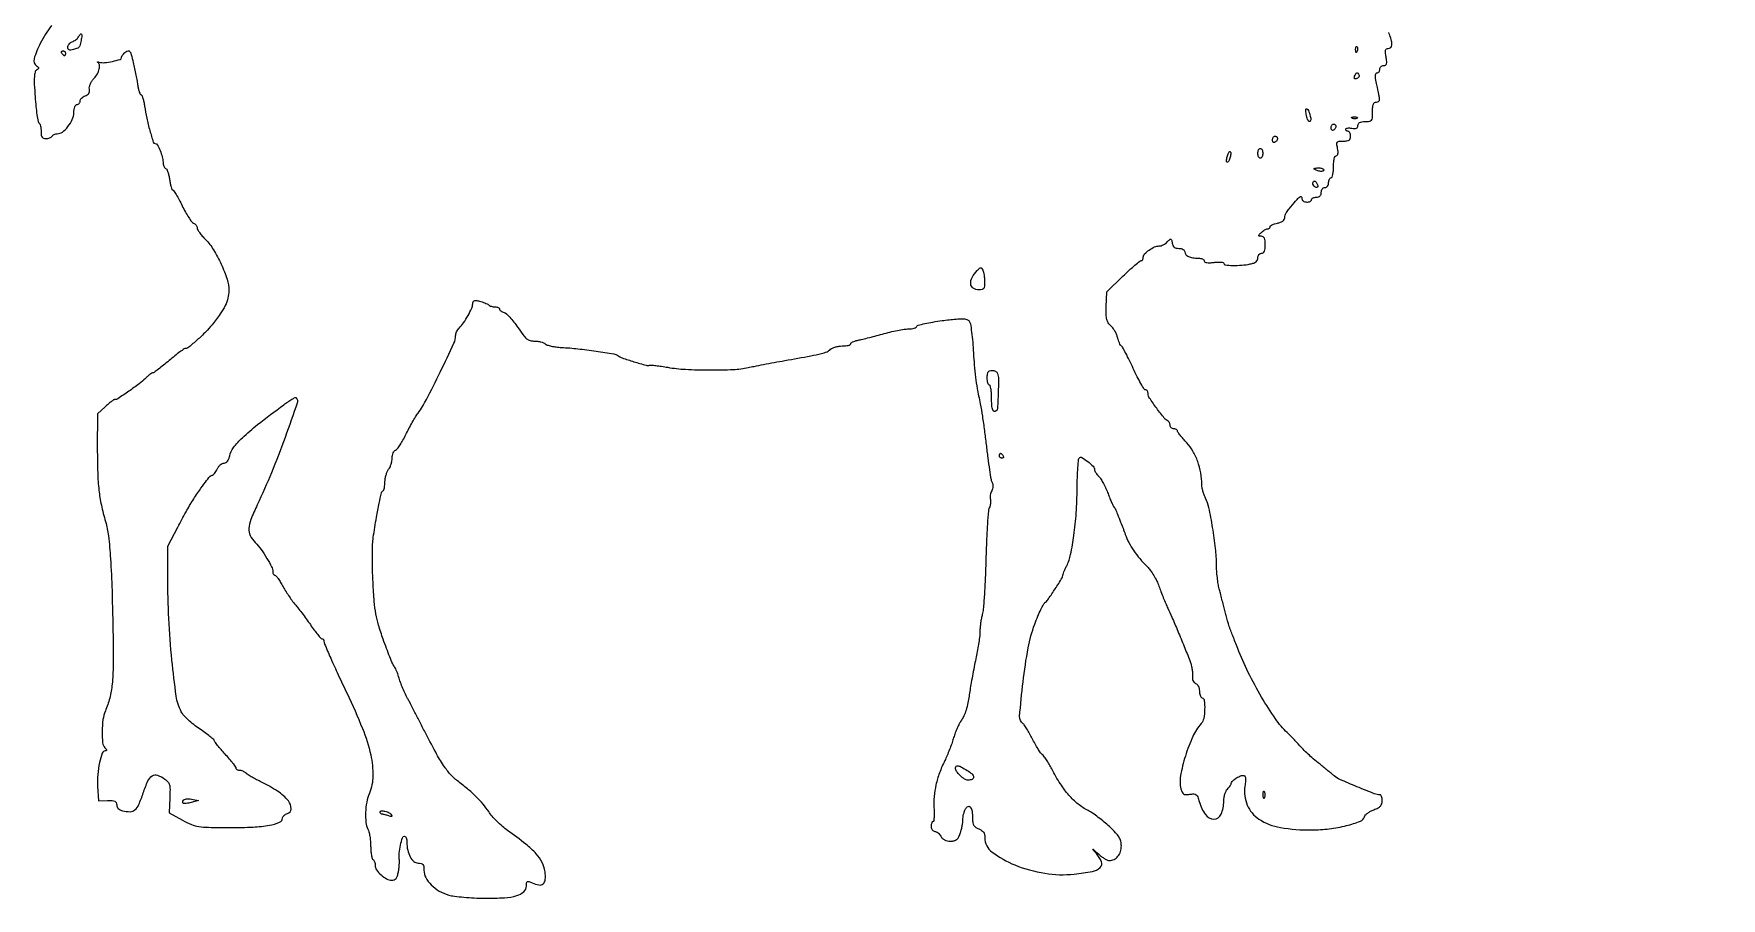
# Model space of a CAD drawing. Extents: x 0 to 692, y 1 to 701.
# Drawn here: x 0 to 692, y 1 to 355 of the extents above; entities that cross this region are included whole.
import ezdxf

# ---------------------------------------------------------------- set-up
doc = ezdxf.new("R2010")
doc.units = 0

msp = doc.modelspace()

# ---------------------------------------------------------------- linework, layer by layer
msp.add_lwpolyline([(7.231119, 358.327806, 0.041736), (2.682715, 351.060727, 0.044524), (0.102215, 344.725874, 0.33579), (1.143108, 341.87508, -0.03256), (1.821172, 341.372454, -0.217841), (1.995054, 341.001984, -0.221727), (1.827153, 340.632517, -0.033719), (1.160248, 340.135514, 0.192124), (0.518096, 339.232478, 0.04562), (0.241761, 337.370584, 0.026079), (0.229582, 334.339082, 0.005663), (0.540597, 329.113971, 0.007609), (0.87952, 325.182518, 0.01159), (1.304628, 321.782667, 0.006311), (1.759524, 318.96731, 0.214295), (2.130349, 318.41944, -0.158279), (2.466521, 318.022959, -0.036097), (2.74454, 317.175935, -0.033886), (2.936136, 316.1063, -0.027381), (3, 314.940983, 0.032166), (3.093161, 313.494341, 0.114177), (3.414994, 312.628801, 0.162195), (4.009277, 312.161978, 0.086279), (4.940983, 312, 0.046881), (5.729296, 312.074077, 0.046318), (6.49335, 312.29375, 0.050262), (7.123976, 312.616444, 0.111412), (7.5, 313, -0.09053), (7.845521, 313.382888, -0.053173), (8.373128, 313.70625, -0.050871), (8.990045, 313.925824, -0.060144), (9.604472, 314, 0.165061), (11.740995, 314.725067, 0.06192), (14.023396, 316.974056, 0.059968), (15.799434, 319.875411, 0.102575), (16.430607, 322.63221, -0.031405), (16.543784, 323.985638, -0.056929), (16.829011, 325.05804, -0.080371), (17.243613, 325.759072, -0.222034), (17.75, 325.997057, 0.113771), (18.226831, 326.108162, 0.100055), (18.632813, 326.419965, 0.093662), (18.905252, 326.885335, 0.085924), (19, 327.432612, -0.125915), (19.152624, 328.029062, -0.069541), (19.604624, 328.636295, -0.062249), (20.271247, 329.161959, -0.059081), (21.058296, 329.518502, 0.068165), (21.950028, 329.942079, 0.109283), (22.536176, 330.542317, 0.108453), (22.817187, 331.337332, 0.066398), (22.808296, 332.33589, -0.09008), (22.846878, 333.346259, -0.048239), (23.234111, 334.53769, -0.044972), (23.892505, 335.741349, -0.046279), (24.75, 336.795455, 0.063075), (26.104976, 338.580005, 0.07393), (26.884327, 340.555065, 0.095772), (26.947512, 342.248977, 0.23077), (26.25, 343.252772, -0.077065), (26.086413, 343.380716, -0.606141), (26.110844, 343.450531, -0.085271), (26.35295, 343.444284, -0.012768), (26.829468, 343.336995, 0.087298), (29.001699, 343.17849, 0.02655), (32.274322, 343.687844, 0.019254), (35.405213, 344.473937, 0.333139), (36, 345.267566, -0.122796), (36.118774, 345.743898, -0.040538), (36.510724, 346.355705, -0.037523), (37.073306, 346.989671, -0.034665), (37.738634, 347.550835, -0.111531), (38.72791, 347.979898, -0.295408), (39.409992, 347.7016, -0.087694), (39.968232, 346.497075, -0.007389), (40.799699, 343.161077, -0.004722), (41.345887, 340.719072, -0.003705), (41.893457, 338.061379, -0.003746), (42.365925, 335.58181, -0.009186), (42.666101, 333.75, 0.019176), (42.931167, 332.312947, 0.029755), (43.279822, 331.101562, 0.029662), (43.656488, 330.208273, 0.285512), (43.991492, 330, -0.307334), (44.330764, 329.769708, -0.020623), (44.738776, 328.604688, -0.023985), (45.126686, 327.070601, -0.015143), (45.438125, 325.25, 0.019094), (46.30673, 320.403033, 0.015403), (47.596765, 315.271951, 0.007105), (49.008946, 310.562397, 0.324318), (49.777935, 309.992198, -0.270046), (50.659573, 309.465737, -0.0261), (51.793584, 307.134756, -0.032271), (52.708937, 304.514439, -0.067994), (53, 302.383969, 0.044927), (53.078743, 301.509389, 0.053253), (53.312699, 300.713766, 0.061702), (53.656365, 300.107434, 0.153732), (54.064509, 299.81183, -0.198786), (54.5117, 299.424173, -0.03054), (54.982921, 298.319106, -0.030152), (55.401221, 296.873818, -0.02203), (55.696178, 295.228497, 0.015468), (55.964826, 293.607789, 0.024499), (56.305096, 292.242121, 0.021398), (56.666279, 291.207817, 0.307158), (56.972652, 291, -0.256832), (57.3597, 290.787147, -0.006936), (58.410803, 289.077861, -0.012758), (59.598318, 286.964522, -0.008192), (60.872428, 284.456549, 0.013642), (62.201553, 281.909422, 0.018012), (63.55708, 279.669697, 0.01556), (64.791107, 277.909278, 0.141403), (65.531445, 277.34956, -0.073974), (66.092856, 277.032511, -0.06431), (66.568612, 276.552156, -0.066863), (66.890451, 275.988247, -0.096571), (67, 275.426345, 0.133763), (67.19798, 274.699549, 0.022053), (67.997348, 273.468724, 0.022885), (69.095275, 272.071028, 0.018448), (70.395228, 270.671439, -0.05911), (73.719552, 266.452192, -0.030117), (76.894913, 260.484904, -0.029904), (79.270735, 254.341498, -0.07746), (80, 249.662365, -0.062905), (79.619258, 246.648008, -0.051617), (78.492014, 243.601869, -0.038347), (76.430964, 240.118077, -0.015357), (73.112955, 235.676466, -0.027875), (70.507302, 232.753364, -0.015325), (67.020655, 229.463487, -0.008996), (63.526858, 226.474228, -0.174165), (62.206719, 226, 0.156489), (61.696327, 225.836249, 0.004927), (59.909392, 224.53125, 0.00915), (57.823477, 222.915938, 0.006166), (55.5, 221, -0.005815), (53.179764, 219.083994, -0.008686), (51.10396, 217.46875, -0.004469), (49.323159, 216.156782, -0.157794), (48.838735, 216, 0.143865), (48.423338, 215.877952, 0.017609), (47.636293, 215.331665, 0.019684), (46.729164, 214.596105, 0.015068), (45.795455, 213.724817, -0.033969), (43.197595, 211.478068, -0.010086), (38.936958, 208.404305, -0.005148), (34.485605, 205.394785, -0.147098), (33.172729, 205, 0.149868), (32.741396, 204.867743, 0.011095), (31.723536, 204.145329, 0.01463), (30.53339, 203.20499, 0.010553), (29.260208, 202.090482), (26.074693, 199.180963), (26.062707, 184.811262, 0.00773), (26.207345, 174.923161, 0.020656), (26.710112, 167.89287, 0.025174), (27.717077, 161.771344, 0.017665), (29.436703, 155, -0.042601), (30.622671, 149.115434, -0.012054), (31.459903, 139.79816, -0.008955), (32.082142, 126.736487, -0.003161), (32.520139, 108, -0.006669), (32.564451, 96.065596, -0.023351), (32.131568, 88.387355, -0.035028), (31.124715, 82.626879, -0.040547), (29.351502, 77.348871, 0.069069), (28.381791, 73.807142, 0.029841), (28.04061, 68.917588, 0.025777), (28.234409, 64.255089, 0.174828), (29.2, 62.2, -0.029978), (29.662429, 61.678527, -0.14032), (29.812198, 61.310727, -0.310806), (29.691599, 61.087218, -0.118884), (29.329961, 61, 0.320786), (28.077077, 60.103981, 0.029), (26.985522, 56.177464, 0.03271), (26.266465, 51.346794, 0.033453), (26.191384, 46.5), (26.5, 40.5), (30.25, 40.614063, -0.019286), (32.201144, 40.598142, -0.09673), (33.257328, 40.340139, -0.179567), (33.802578, 39.792271, -0.107323), (34, 38.883115, 0.106427), (34.171064, 38.088548, 0.088928), (34.660365, 37.375638, 0.078155), (35.431994, 36.806015, 0.05857), (36.420905, 36.430496, 0.062949), (39.507814, 36.057741, 0.178871), (41.504492, 36.808292, 0.114697), (43.068595, 38.958724, 0.019214), (44.886791, 43.759697, -0.0244), (46.816232, 48.699207, -0.147128), (48.598097, 50.758335, -0.231022), (50.754739, 50.999194, -0.06714), (53.810258, 49.420347, -0.068649), (55.007988, 48.308798, -0.10936), (55.635491, 47.066595, -0.062993), (55.866723, 45.212709, -0.011057), (55.782765, 41.692397), (55.5, 35.544101), (61, 32.570334, 0.026339), (64.682873, 30.823006, 0.059456), (67.652991, 29.996015, 0.033726), (71.622248, 29.656375, 0.003966), (80.5, 29.567583, 0.011922), (90.000835, 29.774465, 0.033395), (96.613693, 30.520756, 0.049029), (100.810778, 31.714584, 0.308157), (102, 33.460921, -0.135587), (102.148703, 33.999208, -0.072882), (102.5875, 34.536788, -0.063875), (103.235202, 34.992519, -0.057511), (104, 35.289749, 0.34032), (105.549546, 37.290575, 0.174727), (104.419946, 40.453269, 0.073571), (99.969753, 44.475394, 0.036925), (93.357388, 48.210824, -0.009543), (91.400867, 49.178941, -0.0104), (89.538688, 50.194742, -0.009927), (87.982776, 51.127458, -0.049477), (87.178571, 51.75, 0.046628), (86.567702, 52.228459, 0.036172), (85.82567, 52.632812, 0.037195), (85.07136, 52.9101, 0.069591), (84.428571, 53, -0.057398), (83.882169, 53.062932, -0.076676), (83.419643, 53.248955, -0.095627), (83.109656, 53.524209, -0.164974), (83, 53.847507, 0.15937), (82.828576, 54.371665, 0.007375), (81.6846, 55.886167, 0.011612), (80.23772, 57.657619, 0.008016), (78.522042, 59.597507, -0.006519), (76.80459, 61.527731, -0.009627), (75.35301, 63.26926, -0.005377), (74.182649, 64.762293, -0.157064), (74.022042, 65.212739, 0.214123), (73.819551, 65.628958, 0.006089), (72.246878, 66.91103, 0.011359), (70.307123, 68.382756, 0.007447), (68.009882, 69.993289, -0.019637), (65.603955, 71.769027, -0.019237), (63.327637, 73.73972, -0.019537), (61.468476, 75.620196, -0.06594), (60.481979, 77.034848, -0.084248), (58.420407, 83.489549, -0.010419), (56.642966, 98.203896, -0.012613), (55.379312, 115.214056, -0.01279), (54.982929, 132.187646), (55.011214, 144.875291), (59.066236, 152.687646, -0.003108), (60.742611, 155.868805, -0.003296), (62.426348, 158.967051, -0.003143), (63.910505, 161.616161, -0.015085), (64.810629, 163.093805, -0.005521), (67.956598, 167.809335, -0.013421), (70.407342, 171.197429, -0.010477), (72.342349, 173.619804, -0.222525), (73.154325, 174, 0.185296), (73.5707, 174.159791, 0.039141), (74.116469, 174.734375, 0.036062), (74.680716, 175.542808, 0.027439), (75.181954, 176.5, -0.052352), (75.744951, 177.456196, -0.053702), (76.490056, 178.265625, -0.059315), (77.295825, 178.818018, -0.121205), (78.035515, 179, 0.128533), (78.798825, 179.199516, 0.098691), (79.456003, 179.76218, 0.075662), (79.976517, 180.682029, 0.041652), (80.335417, 181.927083, -0.115109), (81.880292, 185.326021, -0.039335), (85.532946, 189.371264, -0.023869), (91.77913, 194.73998, -0.005962), (102.490319, 202.888453, -0.010676), (104.274096, 204.154025, -0.017205), (105.851084, 205.145596, -0.011306), (107.161559, 205.868832, -0.327808), (107.519239, 205.814094, -0.286862), (108.026931, 203.612872, -0.003646), (103.055591, 189.529341, -0.010653), (97.448608, 174.984142, -0.013602), (91.637476, 161.846001, 0.016773), (89.005514, 155.792039, 0.080785), (88.205452, 152.13427, 0.1299), (88.791429, 149.305138, 0.074881), (90.802894, 146.439838, -0.032671), (93.253354, 143.508229, -0.022645), (95.641906, 139.906954, -0.020053), (97.528597, 136.45546, -0.115548), (98, 134.44284, 0.056354), (98.062402, 133.890943, 0.075793), (98.247065, 133.423834, 0.095002), (98.520204, 133.11065, 0.167582), (98.841071, 133, -0.224935), (99.28967, 132.787435, -0.014312), (100.202245, 131.604688, -0.018766), (101.23206, 130.069999, -0.012696), (102.293776, 128.25, 0.012791), (103.462067, 126.248181, 0.010364), (104.813489, 124.160938, 0.010507), (106.140619, 122.287488, 0.026539), (107.204122, 121, -0.018769), (108.347865, 119.658366, -0.005724), (109.97756, 117.545312, -0.005722), (111.750211, 115.13476, -0.006221), (113.417635, 112.75, 0.009251), (114.978221, 110.546591, 0.013889), (116.427386, 108.689062, 0.008699), (117.688534, 107.214956, 0.214633), (118.166218, 107, -0.118678), (118.484237, 106.923438, -0.100639), (118.755076, 106.707492, -0.092374), (118.936939, 106.384538, -0.082345), (119, 106.004227, 0.10221), (119.250519, 104.79152, 0.002036), (121.781586, 98.991821, 0.004747), (124.84522, 92.223759, 0.003133), (128.489186, 84.5, -0.016269), (134.77894, 70.206924, -0.040556), (138.160427, 59.312232, -0.057095), (139.07595, 50.692677, -0.097529), (137.624039, 43.627876, 0.053398), (136.538262, 39.995177, 0.036346), (136.059715, 35.704882, 0.036759), (136.201598, 31.659853, 0.096006), (137.057584, 28.892403, -0.065015), (137.468457, 27.80594, -0.01874), (137.815786, 26.040226, -0.018513), (138.061102, 24.001111, -0.018743), (138.153577, 21.957834, 0.016894), (138.23419, 20.017868, 0.023471), (138.446255, 18.291806, 0.021235), (138.740462, 16.922534, 0.193127), (139.095993, 16.440673, -0.111971), (139.44275, 16.099973, -0.050147), (139.734448, 15.527127, -0.046182), (139.933039, 14.832531, -0.046579), (140, 14.115297, 0.151282), (140.582464, 12.23426, 0.05895), (142.393567, 10.162369, 0.058458), (144.68564, 8.533255, 0.125941), (146.769138, 8, 0.086412), (147.832658, 8.185186, 0.135048), (148.587891, 8.716712, 0.096317), (149.126411, 9.709496, 0.029891), (149.540528, 11.36434, 0.015886), (149.761468, 12.790704, 0.013869), (149.903483, 14.294317, 0.014077), (149.955826, 15.660979, 0.039647), (149.88982, 16.61434, -0.065144), (149.844217, 19.109556, -0.028486), (150.401266, 22.378468, -0.020771), (151.229791, 25.404152, -0.326398), (152.045313, 26, -0.224067), (152.41081, 25.82755, -0.075976), (152.719561, 25.309459, -0.057794), (152.930165, 24.549403, -0.038732), (153, 23.649223, 0.050613), (153.337565, 20.322971, 0.071702), (154.343573, 17.52747, 0.092463), (155.834574, 15.657052, 0.180264), (157.597825, 15, -0.052282), (158.849552, 14.868755, -0.171922), (159.547491, 14.441371, -0.140245), (159.902855, 13.605884, -0.030881), (160, 12.034478, 0.12534), (160.759391, 9.052743, 0.072038), (162.994969, 6.066285, 0.064816), (166.286746, 3.538148, 0.062659), (170.153117, 1.901979, 0.036894), (172.504593, 1.421832, 0.009838), (176.307478, 1.00955, 0.009919), (180.661242, 0.710946, 0.010081), (185, 0.587346, 0.016272), (193.026804, 0.78181, 0.057555), (198.097872, 1.661412, 0.111389), (200.95107, 3.252108, 0.213231), (202, 5.599882, -0.027172), (202.07287, 6.939765, -0.252408), (202.390653, 7.401142, -0.209233), (202.997506, 7.43799, -0.018916), (204.43623, 6.847102, 0.066877), (207.158231, 6.023033, 0.224569), (208.901067, 6.526816, 0.196731), (209.765185, 8.274887, 0.05175), (209.660682, 11.458939, 0.082901), (208.481909, 15.247569, 0.067584), (206.073187, 18.753126, 0.041734), (201.795304, 22.74149, 0.010996), (194.310051, 28.372719, -0.023472), (192.181516, 30.058794, -0.016645), (189.952344, 32.136093, -0.016851), (187.952443, 34.26713, -0.033853), (186.552862, 36.099485, 0.03051), (184.249515, 39.157194, 0.022005), (181.335923, 42.280914, 0.019845), (177.826728, 45.462681, 0.014804), (173.722167, 48.695939, -0.053673), (170.845402, 51.348362, -0.033977), (168.078805, 54.98176, -0.021583), (164.824186, 60.415086, -0.00591), (160.170431, 69.252202, 0.000442), (157.886891, 73.705932, 0.000574), (155.785763, 77.783459, 0.000429), (154.017624, 81.197942, 0.005207), (153.32465, 82.5, -0.015367), (152.183371, 84.753631, -0.012479), (151.096271, 87.23391, -0.012629), (150.15131, 89.722751, -0.017523), (149.440462, 92, 0.021476), (149.103438, 93.050424, 0.017704), (148.657348, 94.139316, 0.018064), (148.175747, 95.110522, 0.044684), (147.736792, 95.77214, -0.067963), (147.187108, 96.69047, -0.004541), (146.005486, 99.528147, -0.006477), (144.666995, 102.95334, -0.0048), (143.273122, 106.77214, -0.012929), (141.382533, 112.583594, -0.028071), (140.301256, 117.149366, -0.024011), (139.645585, 122.227832, -0.007229), (139.132448, 130, -0.006806), (138.922807, 135.535154, -0.007074), (138.867594, 141.003125, -0.006849), (138.951526, 145.731592, -0.030366), (139.207385, 148.5, -0.003327), (140.547165, 156.827112, -0.009572), (141.625416, 162.578539, -0.006761), (142.547697, 166.742174, -0.198994), (143.168971, 167.60443, 0.166902), (143.493049, 167.99993, 0.031731), (143.765228, 168.904514, 0.030727), (143.958724, 170.049633, 0.024003), (144.031803, 171.309017, -0.038862), (144.151671, 172.67306, -0.029764), (144.485547, 174.132856, -0.030494), (144.966197, 175.468958, -0.06039), (145.531803, 176.44113, 0.053915), (146.094567, 177.380313, 0.031471), (146.568717, 178.60573, 0.031152), (146.89282, 179.907646, 0.045456), (147, 181.084141, -0.047912), (147.103068, 182.15726, -0.053654), (147.408473, 183.149091, -0.060985), (147.857614, 183.919654, -0.139606), (148.390547, 184.319625, 0.139232), (149.083949, 184.839235, 0.016908), (150.19666, 186.407102, 0.019015), (151.410423, 188.407542, 0.014607), (152.586336, 190.676614, -0.009017), (153.821207, 193.126095, -0.007634), (155.212129, 195.67063, -0.007715), (156.551208, 197.951104, -0.021289), (157.585928, 199.5, 0.038378), (161.032047, 205.060618, 0.006418), (166.668064, 216.287583, 0.003483), (172.30465, 228.093071, 0.110062), (173, 231.213712, -0.069959), (173.103063, 231.946696, -0.038926), (173.419081, 232.793466, -0.037951), (173.880586, 233.61684, -0.049706), (174.426658, 234.283801, 0.045697), (176.231458, 236.452519, 0.023488), (178.097893, 239.457717, 0.021222), (179.601751, 242.445141, 0.105845), (179.996262, 244.269052, -0.080783), (180.136645, 245.120909, -0.218294), (180.546541, 245.557048, -0.131164), (181.320699, 245.654896, -0.024094), (182.75, 245.389944, -0.019885), (183.872482, 245.077794, -0.019645), (184.97125, 244.676356, -0.019953), (185.90325, 244.249517, -0.068258), (186.45, 243.870892, 0.073178), (186.942773, 243.536736, 0.035789), (187.649687, 243.255824, 0.03454), (188.44113, 243.064121, 0.042173), (189.2, 243, -0.047107), (189.888916, 242.93495, -0.067085), (190.47125, 242.74051, -0.08723), (190.863959, 242.454031, -0.194013), (191, 242.116631, 0.172859), (191.133155, 241.742984, 0.062929), (191.546412, 241.349862, 0.052991), (192.148287, 240.998134, 0.041824), (192.860125, 240.746829, -0.123705), (193.800828, 240.230551, -0.020405), (195.271616, 238.749415, -0.021351), (196.890196, 236.821483, -0.017428), (198.457363, 234.630198, 0.012397), (200.643018, 231.508209, 0.063495), (202.101353, 229.98119, 0.104571), (203.532744, 229.248324, 0.0663), (205.397238, 229, -0.0322), (206.707359, 228.91554, -0.032212), (207.995628, 228.66356, -0.033982), (209.08604, 228.295545, -0.098306), (209.745327, 227.854673, 0.122792), (210.51663, 227.391242, 0.020848), (212.190102, 226.95503, 0.021677), (214.243513, 226.602647, 0.017798), (216.459635, 226.40039, -0.013377), (223.055037, 225.857194, -0.008809), (230.607842, 224.896285, -0.004217), (237.817765, 223.787439, -0.125639), (239.495482, 223.056254, 0.084463), (241.289973, 222.093455, 0.007806), (246.110762, 220.558228, 0.005872), (251.078061, 219.124757, 0.135752), (252.538708, 219.125707, -0.091524), (253.190859, 219.183222, -0.005691), (255.126995, 218.97731, -0.008268), (257.440138, 218.665786, -0.00603), (260, 218.246198, 0.030736), (267.19624, 217.429007, 0.012129), (277.162726, 217.156204, 0.011538), (286.91601, 217.350976, 0.043742), (292.957632, 218.143744, -0.005608), (295.384215, 218.65255, -0.001506), (299.250054, 219.405888, -0.001525), (303.64689, 220.235068, -0.001577), (308, 221.028064, 0.001339), (318.692595, 222.970641, 0.014647), (322.963233, 223.88842, 0.038015), (325.312588, 224.659079, 0.098425), (326.788167, 225.64531, -0.092103), (327.546696, 226.166154, -0.035524), (328.75206, 226.60206, -0.033678), (330.159454, 226.900059, -0.035346), (331.571429, 227, 0.024418), (332.885332, 227.064204, 0.038862), (333.992857, 227.26041, 0.045897), (334.781614, 227.543646, 0.291433), (335, 227.886501, -0.228839), (335.181892, 228.263113, -0.049319), (335.807812, 228.666411, -0.042153), (336.696787, 229.031373, -0.029294), (337.75, 229.296641, 0.012339), (339.27197, 229.625557, 0.002643), (341.895312, 230.275324, 0.00276), (344.92695, 231.06108, 0.002627), (348, 231.893003, -0.009483), (351.103649, 232.687704, -0.009558), (354.227083, 233.361897, -0.009408), (356.968576, 233.845652, -0.037626), (358.666667, 233.982862, 0.031204), (359.904888, 234.066942, 0.041551), (361.006639, 234.305509, 0.047296), (361.838908, 234.648413, 0.193281), (362.185723, 235.057168, -0.253358), (362.683551, 235.523527, -0.008688), (365.3665, 236.177595, -0.014403), (368.6683, 236.82268, -0.009333), (372.519056, 237.386857, -0.004552), (378.197041, 238.058304, -0.032275), (380.967559, 238.180497, -0.074874), (382.583296, 237.903277, -0.154679), (383.610679, 237.159979, -0.11887), (384.076348, 236.061405, -0.008172), (384.577443, 232.699318, -0.011289), (385.023416, 228.625333, -0.008226), (385.342114, 224.08029, 0.008943), (385.690871, 219.206686, 0.007885), (386.225403, 214.13921, 0.007946), (386.852061, 209.585488, 0.023655), (387.477354, 206.5, -0.018467), (388.16298, 203.288283, -0.005039), (389.006066, 198.17183, -0.005089), (389.845233, 192.345867, -0.005278), (390.554758, 186.574316, 0.004455), (391.215799, 181.12311, 0.006249), (391.91013, 176.26926, 0.00388), (392.574708, 172.211524, 0.080498), (392.974048, 171.048493, -0.076884), (393.242907, 170.283407, -0.057487), (393.305167, 169.390519, -0.055603), (393.160871, 168.474984, -0.060772), (392.819895, 167.642654, 0.052352), (392.467093, 166.821046, 0.037451), (392.242677, 165.845548, 0.038002), (392.169264, 164.872221, 0.06386), (392.273925, 164.06051, -0.05747), (392.386925, 163.264206, -0.037895), (392.341021, 162.339527, -0.037939), (392.156361, 161.43415, -0.058357), (391.849987, 160.696426, 0.108407), (391.47899, 159.472132, 0.002966), (391.073463, 153.875321, 0.006), (390.713002, 147.255379, 0.004064), (390.454165, 139.705094, -0.004202), (390.18879, 132.025988, -0.005478), (389.809919, 125.004221, -0.004134), (389.380194, 119.13833, -0.049517), (388.973415, 116.907304, 0.021773), (388.600188, 115.353668, 0.013024), (388.285941, 113.480047, 0.013029), (388.06996, 111.5949, 0.022008), (388, 110.006228, -0.027821), (387.899049, 108.193336, -0.008536), (387.548063, 105.473287, -0.008513), (387.050462, 102.436703, -0.009227), (386.461491, 99.499626, 0.004868), (385.800782, 96.347586, 0.003048), (385.086014, 92.646765, 0.003059), (384.426503, 88.992907, 0.005572), (383.939475, 86, -0.006701), (383.07493, 80.761792, -0.028438), (382.339145, 77.672738, -0.042865), (381.422622, 75.353675, -0.032926), (380.050263, 73, 0.034258), (379.313225, 71.728175, 0.014041), (378.483483, 69.9125, 0.013815), (377.698476, 67.906098, 0.017207), (377.086005, 66, -0.01509), (376.437556, 63.952216, -0.008434), (375.532085, 61.5, -0.008408), (374.532258, 59.049567, -0.013518), (373.589178, 57, 0.025939), (371.41814, 51.955521, 0.032398), (369.961503, 47.070278, 0.034403), (369.210508, 42.302346, 0.037405), (369.151032, 37.609334, -0.012506), (369.230879, 35.457665, -0.020862), (369.177178, 33.646217, -0.016266), (369.030897, 32.243161, -0.375319), (368.75, 31.998637, 0.236966), (368.46249, 31.854924, 0.070849), (368.220312, 31.4121, 0.054131), (368.054733, 30.765898, 0.035686), (368, 30, 0.071572), (368.109969, 29.235698, 0.086803), (368.43029, 28.5875, 0.100362), (368.906222, 28.154156, 0.135454), (369.464816, 28, -0.112104), (370.103741, 27.854925, -0.055403), (370.813763, 27.4125, -0.050946), (371.481872, 26.764994, -0.052011), (372, 26, 0.078914), (372.644881, 25.149758, 0.073735), (373.535454, 24.517734, 0.067301), (374.646185, 24.130328, 0.050341), (375.937359, 24, 0.049683), (377.443523, 24.150033, 0.118723), (378.455856, 24.62034, 0.106261), (379.210127, 25.538309, 0.03518), (379.902175, 27.149223, 0.020106), (380.322621, 28.531773, 0.015068), (380.677514, 30.083214, 0.015294), (380.923155, 31.566094, 0.033406), (381, 32.714965, -0.037205), (381.080168, 33.79086, -0.023327), (381.325324, 35.029505, -0.023377), (381.682948, 36.233246, -0.038986), (382.107487, 37.200841, -0.152002), (383.126354, 38.204151, -0.370802), (384.075735, 37.97769, -0.123368), (384.773362, 36.23597, -0.032712), (384.984687, 33.225249, 0.035954), (385.113322, 31.548188, 0.097439), (385.512345, 30.429761, 0.111787), (386.266257, 29.635928, 0.056363), (387.5, 29, -0.054906), (388.651865, 28.410503, -0.094703), (389.421198, 27.662158, -0.095766), (389.855061, 26.689137, -0.057183), (390, 25.425961, 0.236705), (392.958132, 19.527515, 0.063735), (402.351628, 14.226365, 0.057063), (414.616346, 10.799134, 0.06639), (426.711853, 10.485784, 0.019914), (434.117268, 11.578565, 0.142257), (437.313705, 13.198019, 0.30928), (437.835657, 15.539447, 0.084906), (435.753634, 18.935549, -0.000794), (434.266306, 20.63893, -0.726671), (434.303619, 20.701092, -0.126958), (434.507422, 20.595203, -0.00045), (436.558353, 18.75, 0.022066), (437.832493, 17.699653, 0.025392), (439.137733, 16.817155, 0.025698), (440.304396, 16.191328, 0.116264), (441.054719, 16.031803, 0.112674), (442.986655, 16.517713, 0.103593), (444.585003, 17.802997, 0.094544), (445.636753, 19.734808, 0.077664), (446, 22.059282, 0.063484), (445.756831, 23.966748, 0.075299), (445.043591, 25.635487, 0.051721), (443.641131, 27.451604, 0.014921), (441.116736, 29.94904, 0.014784), (438.965676, 31.838036, 0.011767), (436.5392, 33.750655, 0.011941), (434.205491, 35.417091, 0.029087), (432.390986, 36.5, -0.049545), (428.243385, 39.210974, -0.043521), (424.509535, 42.794919, -0.037286), (420.981507, 47.490604, -0.021797), (417.44495, 53.579041, 0.011165), (416.362482, 55.537271, 0.012895), (415.242225, 57.351842, 0.012001), (414.221454, 58.834713, 0.070627), (413.567137, 59.512336, -0.074794), (412.903273, 60.211352, -0.011004), (411.81729, 61.8393, -0.012213), (410.614716, 63.837057, -0.01022), (409.434825, 66.012336, 0.007724), (408.284051, 68.159444, 0.010303), (407.169395, 70.070365, 0.007799), (406.18591, 71.624303, 0.097198), (405.70093, 72.12082, -0.268776), (404.28042, 75.120326, -0.008288), (405.689633, 89.247079, -0.016313), (407.783978, 103.234736, -0.044039), (410.453706, 112.908725, -0.009086), (411.763957, 116.232912, -0.015304), (412.997864, 118.964836, -0.015924), (414.096904, 121.041868, -0.089682), (414.899704, 122, 0.069694), (416.100753, 123.322956, 0.004897), (418.883859, 127.496014, 0.002948), (421.710868, 131.882453, 0.142604), (422, 132.875598, -0.0844), (422.082475, 133.360713, -0.010151), (422.463272, 134.381344, -0.011846), (422.973194, 135.583748, -0.009488), (423.577096, 136.854088, 0.064472), (425.207256, 141.552362, 0.01753), (426.541266, 149.316753, 0.016872), (427.483508, 158.581516, 0.014141), (427.871934, 168.45201, -0.005969), (427.97854, 173.088292, -0.009021), (428.192313, 177.120211, -0.004475), (428.463661, 180.506367, -0.175902), (428.777104, 181.177104, -0.346865), (429.809488, 181.299117, -0.028111), (432.207444, 179.636231, -0.030095), (434.441265, 177.666317, -0.199569), (435, 176.322212, 0.115479), (435.114421, 175.833398, 0.02546), (435.538377, 175.076863, 0.025186), (436.131197, 174.232372, 0.021905), (436.832773, 173.409872, -0.049207), (437.663554, 172.320855, -0.015904), (438.675273, 170.560179, -0.015686), (439.682511, 168.518859, -0.016987), (440.531433, 166.471311, 0.00595), (441.286339, 164.530526, 0.008288), (442.011172, 162.813448, 0.005456), (442.655509, 161.397026, 0.099415), (442.94866, 161, -0.103913), (443.448458, 160.310335, -0.00705), (444.41067, 158.071573, -0.007277), (445.711081, 154.789804, -0.002106), (447.623235, 149.686638, 0.033111), (449.10766, 146.367002, 0.027965), (451.094623, 143.071754, 0.026112), (453.583596, 139.802654, 0.021133), (456.574176, 136.56148, -0.040817), (457.878732, 135.031004, -0.021139), (459.260939, 132.93056, -0.02087), (460.507294, 130.638302, -0.029672), (461.403677, 128.5, 0.00705), (462.21321, 126.294091, 0.004724), (463.198202, 123.79375, 0.004758), (464.198507, 121.38927, 0.009351), (465.04777, 119.5, -0.008453), (466.711211, 115.817199, -0.002455), (469.151142, 110.085141, -0.00253), (471.754022, 103.797027, -0.003312), (474.065578, 98.022698, -0.027922), (474.568085, 96.497787, -0.021629), (474.94846, 94.790752, -0.022081), (475.164402, 93.162342, -0.048086), (475.15381, 91.903349, 0.046159), (475.1397, 90.752509, 0.074467), (475.361414, 89.799813, 0.091492), (475.803878, 89.09374, 0.116048), (476.438338, 88.662036, -0.118023), (477.03592, 88.252007, -0.065316), (477.541262, 87.519689, -0.059444), (477.883693, 86.595466, -0.059088), (478, 85.614718, 0.040522), (478.078163, 84.651852, 0.049941), (478.311229, 83.782039, 0.058114), (478.652765, 83.122303, 0.165294), (479.059503, 82.813499, -0.293906), (480.017211, 81.622703, -0.034126), (480.15136, 78.036797, -0.037479), (479.757346, 74.325041, -0.136073), (478.732441, 72.209617, 0.07436), (475.292172, 66.87994, 0.030969), (472.245997, 58.856138, 0.029972), (470.253197, 50.74761, 0.107149), (470.425279, 45.441691, 0.040468), (470.902626, 44.033374, 0.154424), (471.502623, 43.341104, 0.142363), (472.422623, 43.089033, 0.032594), (474.046635, 43.220152, -0.037374), (475.74066, 43.340658, -0.164737), (476.674445, 43.020566, -0.138365), (477.312768, 42.161501, -0.023667), (477.952835, 40.208647, 0.084744), (480.465959, 34.849373, 0.249644), (483.973194, 33.050388, 0.297242), (486.921282, 35.037964, 0.100272), (488, 40.36283, -0.038162), (488.110667, 41.810683, -0.034813), (488.440625, 43.271313, -0.036617), (488.923783, 44.535829, -0.087025), (489.5, 45.357143, 0.02174), (490.074218, 45.983589, 0.025604), (490.559375, 46.625429, 0.025789), (490.907356, 47.200077, 0.123859), (491, 47.568329, -0.206791), (491.389638, 48.470149, -0.036816), (492.849225, 49.654165, -0.039438), (494.542588, 50.64429, -0.107239), (495.885924, 50.968197, -0.207161), (496.507097, 50.71605, -0.152531), (496.850118, 50.047278, -0.063881), (496.905974, 48.767235, -0.01306), (496.656544, 46.510866, 0.132592), (497.648917, 38.765405, 0.150904), (502.398646, 33.017788, 0.10432), (511.204727, 29.574459, 0.043351), (524, 28.571797, 0.028636), (531.282269, 29.050949, 0.030474), (538.309559, 30.357937, 0.027342), (544.007179, 32.117202, 0.244945), (545.709014, 33.995269, -0.12663), (546.1104, 34.716747, -0.042034), (547.021846, 35.527769, -0.038694), (548.22662, 36.292858, -0.035381), (549.570792, 36.889438, 0.030846), (551.253361, 37.61803, 0.087649), (552.270667, 38.383666, 0.113759), (552.813805, 39.323037, 0.07456), (553, 40.564728, 0.035737), (552.933252, 41.497427, 0.054144), (552.731347, 42.284639, 0.070815), (552.436033, 42.824382, 0.236454), (552.085438, 43, -0.093193), (549.708263, 43.446952, -0.00505), (542.593313, 46.303583, -0.005846), (535.621872, 49.280588, -0.073577), (533.206826, 50.802005, 0.004216), (532.193176, 51.656875, 0.001433), (530.706185, 52.882464, 0.001425), (529.055837, 54.226925, 0.00164), (527.473403, 55.5, -0.006357), (524.673427, 57.796433, -0.013338), (522.568949, 59.665802, -0.012666), (520.500878, 61.704752, -0.005182), (517.792434, 64.572747, 0.0022), (516.678227, 65.766775, 0.002297), (515.569347, 66.933869, 0.002206), (514.602029, 67.933782, 0.010116), (514.026592, 68.5, -0.052053), (509.224434, 74.090464, -0.01837), (503.526318, 83.001055, -0.018247), (498.031227, 93.162987, -0.022667), (493.710086, 103, 0.000001), (492.69231, 105.6352, 0.000002), (491.710154, 108.178125, 0.000002), (490.872622, 110.346558, 0.000009), (490.427091, 111.5, -0.01778), (490.050103, 112.589695, -0.004534), (489.518514, 114.38125, -0.004615), (488.948675, 116.439063, -0.004663), (488.41894, 118.5, 0.001229), (487.868013, 120.70611, 0.000844), (487.232634, 123.20625, 0.00085), (486.612638, 125.611695, 0.001729), (486.115533, 127.5, -0.025764), (485.703518, 129.439183, -0.011615), (485.354377, 132.017225, -0.011464), (485.110915, 134.7625, -0.015347), (485.023857, 137.260765, 0.027212), (484.631594, 143.952465, 0.012724), (483.4335, 152.553223, 0.010657), (481.904111, 160.717945, 0.068673), (480.493729, 164.659655, -0.032001), (479.925836, 165.942453, -0.022324), (479.445675, 167.451051, -0.022601), (479.11418, 168.945317, -0.042729), (479.006161, 170.17371, 0.044113), (478.57313, 174.946945, 0.042129), (477.30842, 179.647157, 0.043604), (475.336218, 183.90009, 0.057341), (472.797474, 187.339096, -0.00905), (471.342628, 188.957022, -0.012916), (470.115508, 190.448552, -0.008852), (469.156335, 191.723698, -0.1581), (469, 192.205759, 0.182176), (468.885748, 192.508928, 0.091008), (468.559375, 192.766692, 0.070926), (468.073956, 192.941329, 0.050978), (467.5, 193, -0.09335), (466.92741, 193.107842, -0.096425), (466.440625, 193.416146, -0.099164), (466.114816, 193.876128, -0.105033), (466, 194.416667, 0.050105), (465.943077, 194.98328, 0.053269), (465.774659, 195.515104, 0.059487), (465.526826, 195.936192, 0.128218), (465.232881, 196.166667, -0.121122), (463.610203, 197.402749, -0.01107), (460.489057, 201.452609, -0.009917), (457.518545, 205.661106, -0.149806), (457, 207.352992, 0.061625), (456.922083, 207.982776, 0.080055), (456.692801, 208.516191, 0.09772), (456.353066, 208.873243, 0.155081), (455.954217, 209, -0.258344), (455.395606, 209.309269, -0.008553), (454.036832, 211.563637, -0.014332), (452.509143, 214.382416, -0.009252), (450.895495, 217.727275, 0.005436), (449.295326, 221.10992, 0.007963), (447.808146, 224.047406, 0.00434), (446.497937, 226.48461, 0.129537), (446.020562, 226.987292, -0.123287), (445.641025, 227.377226, -0.024989), (445.194643, 228.241848, -0.02496), (444.765646, 229.32628, -0.021112), (444.419383, 230.510017, 0.0417), (443.988936, 231.784505, 0.02897), (443.304399, 233.142223, 0.029328), (442.488804, 234.377499, 0.052083), (441.661699, 235.27202, -0.073964), (440.648684, 236.468212, -0.080885), (440.065548, 237.872469, -0.051636), (439.807368, 239.86282, -0.013343), (439.810184, 243.102854), (439.977167, 249.161667), (446.621353, 255.580834, -0.006086), (449.230339, 258.040769, -0.00917), (451.568559, 260.11437, -0.004641), (453.581088, 261.802181, -0.173867), (454.13277, 262, 0.157086), (454.463532, 262.106545, 0.097333), (454.745251, 262.406841, 0.079367), (454.935432, 262.855367, 0.060732), (455, 263.38499, -0.195523), (455.540308, 264.713868, -0.045948), (457.402582, 266.303622, -0.046916), (459.642544, 267.58918, -0.107223), (461.536245, 268, 0.080914), (462.272089, 268.119864, 0.037885), (463.163995, 268.495574, 0.036254), (464.060574, 269.041447, 0.042163), (464.821429, 269.687062, -0.012866), (465.875673, 270.693474, -0.250464), (466.298408, 270.799451, -0.286598), (466.583945, 270.503425, -0.016013), (466.819551, 269.187062, 0.067643), (467.108485, 268.182883, 0.121514), (467.629251, 267.507834, 0.113742), (468.43113, 267.125067, 0.054765), (469.569551, 267, -0.050839), (470.534602, 266.901622, -0.079483), (471.313814, 266.606713, -0.103863), (471.81879, 266.157136, -0.160453), (472, 265.606989, 0.179114), (472.397378, 264.533287, 0.10663), (473.496356, 263.698877, 0.072831), (475.258591, 263.17005, 0.036549), (477.581787, 263, -0.044841), (478.507445, 262.916818, -0.064705), (479.28965, 262.667572, -0.084623), (479.818334, 262.300776, -0.201515), (480, 261.868331, 0.271201), (480.264333, 261.416837, 0.091193), (481.015128, 261.160016, 0.051598), (482.250714, 261.104871, 0.01871), (484, 261.273174, -0.020984), (485.533519, 261.413683, -0.035322), (486.825, 261.386289, -0.04117), (487.754693, 261.222756, -0.340957), (488, 260.904843, 0.383275), (488.601009, 260.235975, 0.020265), (491.710467, 260.029667, 0.026799), (495.356667, 260.131271, 0.028996), (498.875, 260.625, 0.036002), (500.290594, 261.015813, 0.083544), (501.25, 261.55, 0.113824), (501.802776, 262.248612, 0.111131), (502, 263.125, -0.078509), (502.113162, 263.841255, -0.090584), (502.440625, 264.449219, -0.10078), (502.927929, 264.855664, -0.124206), (503.5, 265, 0.164293), (504.169448, 265.226074, 0.129352), (504.642857, 265.833333, 0.075863), (504.918107, 266.895967, 0.025511), (505, 268.5, 0.024899), (504.918158, 270.142462, 0.080783), (504.637755, 271.193182, 0.139393), (504.143819, 271.780788, 0.149803), (503.428571, 272, -0.025528), (502.563952, 272.044172, -0.371025), (502.369048, 272.25, -0.200518), (502.49758, 272.604089, -0.010352), (503.357143, 273.5, -0.032161), (504.010186, 274.074034, -0.032192), (504.73125, 274.559375, -0.03396), (505.413868, 274.89773, -0.098387), (505.928571, 275, 0.080221), (506.337822, 275.066087, 0.091409), (506.685268, 275.257031, 0.100746), (506.917564, 275.541278, 0.121682), (507, 275.875, -0.239262), (507.191171, 276.251631, -0.04364), (507.88125, 276.669219, -0.038538), (508.850879, 277.056411, -0.026378), (510, 277.35, 0.04137), (511.220486, 277.701074, 0.0658), (512.17573, 278.215746, 0.084833), (512.787926, 278.839644, 0.152842), (513, 279.517206, -0.072909), (513.172728, 280.695465, -0.071444), (513.676689, 281.783495, -0.031632), (514.780748, 283.267433, -0.003709), (517.471579, 286.396023, -0.012902), (518.698683, 287.73042, -0.085789), (519.426129, 288.261145, -0.355514), (519.818892, 288.171658, -0.167445), (520, 287.646023, 0.108619), (520.145382, 286.984691, 0.112825), (520.553763, 286.455753, 0.10086), (521.193943, 286.116279, 0.071757), (522, 286, 0.048028), (522.765418, 286.073693, 0.068025), (523.4125, 286.29375, 0.088204), (523.848523, 286.618118, 0.191087), (524, 287, -0.191087), (524.151477, 287.381882, -0.088204), (524.5875, 287.70625, -0.068025), (525.234582, 287.926307, -0.048028), (526, 288, 0.072254), (526.873159, 288.126841, 0.124864), (527.5, 288.5, 0.124864), (527.873159, 289.126841, 0.072254), (528, 290, -0.072314), (528.111864, 290.769411, -0.08892), (528.4375, 291.416667, -0.10214), (528.924246, 291.846791, -0.130775), (529.5, 292, 0.130775), (530.075754, 292.153209, 0.10214), (530.5625, 292.583333, 0.08892), (530.888136, 293.230589, 0.072314), (531, 294, -0.048028), (531.073693, 294.765418, -0.068025), (531.29375, 295.4125, -0.088204), (531.618118, 295.848523, -0.191087), (532, 296, 0.31052), (532.388512, 296.267028, 0.036969), (532.70625, 297.321875, 0.033738), (532.927717, 298.775243, 0.020945), (533, 300.5, -0.020772), (533.075583, 302.3186, -0.040498), (533.3125, 303.75, -0.053692), (533.667598, 304.716011, -0.285188), (534.125, 305, 0.235987), (534.553121, 305.213978, 0.118186), (534.799583, 305.783333, 0.066631), (534.837208, 306.719229, 0.026134), (534.65, 308, -0.022001), (534.372142, 309.797103, -0.197261), (534.588253, 310.548319, -0.204302), (535.264879, 310.916294, -0.023765), (537.025, 311, 0.031235), (538.509864, 311.092851, 0.117276), (539.378125, 311.418067, 0.165488), (539.841411, 312.026326, 0.080905), (540, 313, 0.048028), (539.926307, 313.765418, 0.068025), (539.70625, 314.4125, 0.088204), (539.381882, 314.848523, 0.191087), (539, 315, -0.084813), (538.618122, 315.065246, -0.093418), (538.29375, 315.253015, -0.100434), (538.076819, 315.532778, -0.11535), (538, 315.861328, -0.285831), (538.183445, 316.156008, -0.076393), (538.734375, 316.329256, -0.053628), (539.541823, 316.365641, -0.031701), (540.5, 316.244751, 0.033343), (541.692739, 316.098242, 0.121329), (542.437288, 316.238282, 0.186522), (542.851486, 316.661525, 0.101798), (543, 317.383423, -0.130546), (543.191988, 318.106217, -0.140233), (543.713943, 318.615285, -0.091205), (544.627798, 318.91038, -0.032621), (546, 319, 0.033956), (547.775737, 319.120733, 0.200505), (548.5625, 319.583333, 0.14616), (548.923201, 320.561635, 0.015744), (549, 323, -0.019316), (549.075972, 324.96586, -0.077311), (549.351562, 326.134615, -0.147564), (549.858979, 326.76351, -0.15085), (550.625, 327, 0.107141), (551.382385, 327.164179, 0.208471), (551.788462, 327.615385, 0.110562), (551.875373, 328.468524, 0.021676), (551.625, 330, 0.006536), (551.340481, 331.365689), (551, 333), (550.659519, 334.634311), (550.375, 336, -0.0256), (550.174692, 337.288649, -0.067142), (550.203704, 338.222222, -0.121045), (550.446374, 338.78662, -0.235148), (550.875, 339, 0.13236), (551.304015, 339.115594, 0.100566), (551.669531, 339.440625, 0.087856), (551.915432, 339.926833, 0.073375), (552, 340.5, -0.106594), (552.123411, 341.072306, -0.099421), (552.473317, 341.559375, -0.095998), (552.996181, 341.885899, -0.091964), (553.611291, 342, 0.122047), (554.371797, 342.188442, 0.207587), (554.774726, 342.691167, 0.096489), (554.846883, 343.665711, 0.016744), (554.565978, 345.5, -0.017075), (554.291066, 347.303117, -0.09171), (554.356051, 348.289997, -0.199181), (554.740179, 348.803905, -0.134733), (555.454687, 349, 0.187509), (556.445933, 349.385281, 0.183226), (556.92884, 350.343201, 0.090363), (556.802939, 352.002558, 0.026846), (556.024751, 354.4349, -0.02277), (555.658117, 355.5495, -0.06817)], format="xyb")
for points in [[(19.378376, 352.25, -0.004729), (18.826577, 350.042158, -0.112578), (18.53367, 349.477582, -0.135416), (18.032346, 349.135483, -0.00785), (16.25, 348.55684, -0.032445), (15.15472, 348.296514, -0.138813), (14.493685, 348.367771, -0.21234), (14.127085, 348.74653, -0.087881), (14, 349.463997, -0.098143), (14.130662, 350.123259, -0.067969), (14.514062, 350.782071, -0.065173), (15.081024, 351.340547, -0.074004), (15.75, 351.705974, 0.044118), (16.478633, 352.049354, 0.032241), (17.220846, 352.549576, 0.03285), (17.867227, 353.120134, 0.059838), (18.29969, 353.674589, -0.033352), (19.142899, 354.882167, -0.48839), (19.592229, 354.875842, -0.206517), (19.767738, 354.161058, -0.017232)], [(13, 347, -0.042167), (12.967655, 346.617151, -0.061769), (12.870461, 346.29375, -0.081139), (12.727648, 346.07446, -0.210953), (12.559017, 346, -0.151918), (12.34829, 346.065539, -0.038439), (12.066025, 346.29375, -0.035638), (11.768994, 346.617226, -0.029505), (11.5, 347, -0.082592), (11.343488, 347.3821, -0.161196), (11.3746, 347.70625, -0.182303), (11.586039, 347.921712, -0.108972), (11.940983, 348, -0.093332), (12.345238, 347.923877, -0.09642), (12.688914, 347.70625, -0.099167), (12.918938, 347.381556, -0.105053)], [(542.683114, 347.8125, -0.054073), (542.461564, 347.395823, -0.470617), (542.279315, 347.37858, -0.168741), (542.137993, 347.670344, -0.018894), (542.078947, 348.416667, -0.028489), (542.089945, 349.112848, -0.077125), (542.200665, 349.592839, -0.208169), (542.385309, 349.77538, -0.296942), (542.604167, 349.729167, -0.126455), (542.797407, 349.402231, -0.060344), (542.876576, 348.916927, -0.05415), (542.839148, 348.359369, -0.051402)], [(543.435239, 338.104785, -0.155001), (543.531775, 337.720344, -0.122934), (543.402011, 337.309843, -0.097234), (543.055808, 336.934228, -0.066562), (542.545184, 336.655712, -0.052218), (541.936961, 336.492566, -0.241428), (541.601415, 336.602299, -0.239714), (541.493177, 336.939743, -0.051608), (541.657916, 337.550928, -0.024065), (542.118312, 338.597219, -0.204288), (542.500895, 338.922826, -0.293393), (542.906647, 338.811106, -0.044472)], [(523.454993, 321.25, -0.037387), (523.646638, 320.387586, -0.066386), (523.654885, 319.660937, -0.103329), (523.490617, 319.17687, -0.26541), (523.180887, 319, -0.238535), (522.783475, 319.201032, -0.050502), (522.376509, 319.890479, -0.042636), (522.022052, 320.87032, -0.029047), (521.782081, 322.031418, -0.029401), (521.614179, 323.957726, -0.558026), (522.029179, 324.230205, -0.194815), (522.675299, 323.535256, -0.017699)], [(542.729167, 320.395833, -0.126455), (542.402231, 320.202593, -0.060344), (541.916927, 320.123424, -0.05415), (541.359369, 320.160852, -0.051402), (540.8125, 320.316886, -0.054073), (540.395823, 320.538436, -0.470617), (540.37858, 320.720685, -0.168741), (540.670344, 320.862007, -0.018894), (541.416667, 320.921053, -0.028489), (542.112848, 320.910055, -0.077125), (542.592839, 320.799335, -0.208169), (542.77538, 320.614691, -0.296942)], [(510, 312.059017, -0.089642), (509.926698, 311.653442, -0.053229), (509.70625, 311.2129, -0.051032), (509.382515, 310.806203, -0.06081), (509, 310.5, -0.139169), (508.620352, 310.392057, -0.191142), (508.29375, 310.521475, -0.138808), (508.073267, 310.889346, -0.066118), (508, 311.440983, -0.062283), (508.074545, 312.037096, -0.080552), (508.29375, 312.542039, -0.097988), (508.618621, 312.879982, -0.153634), (509, 313, -0.092995), (509.381732, 312.928382, -0.096318), (509.70625, 312.723586, -0.099231), (509.923444, 312.418051, -0.105429)], [(534, 317.059017, -0.089642), (533.926698, 316.653442, -0.053229), (533.70625, 316.2129, -0.051032), (533.382515, 315.806203, -0.06081), (533, 315.5, -0.139169), (532.620352, 315.392057, -0.191142), (532.29375, 315.521475, -0.138808), (532.073267, 315.889346, -0.066118), (532, 316.440983, -0.062283), (532.074545, 317.037096, -0.080552), (532.29375, 317.542039, -0.097988), (532.618621, 317.879982, -0.153634), (533, 318, -0.092995), (533.381732, 317.928382, -0.096318), (533.70625, 317.723586, -0.099231), (533.923444, 317.418051, -0.105429)], [(490.5, 304, -0.026483), (490.202482, 303.210259, -0.052153), (489.87103, 302.627928, -0.088737), (489.561009, 302.32603, -0.359517), (489.317388, 302.349279, -0.179595), (489.166688, 302.677875, -0.03586), (489.16478, 303.334178, -0.033766), (489.275275, 304.139896, -0.02589), (489.5, 305, -0.026483), (489.797518, 305.789741, -0.052153), (490.12897, 306.372072, -0.088737), (490.438991, 306.67397, -0.359517), (490.682612, 306.650721, -0.179595), (490.833312, 306.322125, -0.03586), (490.83522, 305.665822, -0.033766), (490.724725, 304.860104, -0.02589)], [(504, 306, -0.048028), (503.926307, 305.234582, -0.068025), (503.70625, 304.5875, -0.088204), (503.381882, 304.151477, -0.191087), (503, 304, -0.191087), (502.618118, 304.151477, -0.088204), (502.29375, 304.5875, -0.068025), (502.073693, 305.234582, -0.048028), (502, 306, -0.048028), (502.073693, 306.765418, -0.068025), (502.29375, 307.4125, -0.088204), (502.618118, 307.848523, -0.191087), (503, 308, -0.191087), (503.381882, 307.848523, -0.088204), (503.70625, 307.4125, -0.068025), (503.926307, 306.765418, -0.048028)], [(529, 299.09362, -0.24384), (528.842465, 298.789795, -0.106581), (528.4125, 298.607123, -0.070464), (527.766322, 298.575635, -0.040966), (527, 298.710251, -0.016817), (526.233613, 298.938458, -0.025621), (525.5875, 299.192243, -0.023188), (525.102864, 299.439563, -0.269386), (525, 299.616631, -0.326917), (525.109555, 299.766282, -0.029396), (525.5875, 299.887385, -0.029316), (526.233356, 299.972329, -0.018041), (527, 300, -0.043375), (527.765641, 299.933456, -0.063112), (528.4125, 299.733751, -0.082769), (528.850443, 299.440102, -0.206609)], [(526.512158, 292.178825, -0.27845), (525.835433, 292.0116, -0.127813), (525.033513, 292.508945, -0.112939), (524.512525, 293.385042, -0.219722), (524.608688, 294.175861, -0.099167), (524.937111, 294.527509, -0.207337), (525.296119, 294.605142, -0.154764), (525.677457, 294.395325, -0.051827), (526.070627, 293.885723, -0.031442), (526.357108, 293.349545, -0.043708), (526.538835, 292.836603, -0.051196), (526.603031, 292.414204, -0.211554)], [(389.929715, 253.25, -0.024434), (389.880987, 251.461253, -0.138995), (389.555809, 250.57678, -0.186516), (388.869885, 250.13376, -0.051213), (387.567388, 250, -0.151223), (385.271485, 250.710636, -0.225508), (384.232528, 252.496687, -0.148463), (384.792803, 255.106025, -0.066919), (386.904508, 257.942739, -0.017132), (387.850808, 258.847526, -0.1734), (388.347741, 259.049086, -0.264791), (388.741857, 258.846026, -0.040337), (389.179715, 258.038231, -0.049005), (389.44645, 257.228315, -0.016213), (389.68041, 255.997168, -0.015969), (389.852871, 254.607112, -0.017472)], [(395.222412, 215.75, -0.085158), (395.608032, 213.44805, -0.007761), (395.494553, 207.613866, -0.004781), (395.22493, 201.563187, -0.184891), (394.683677, 200.350344, -0.279724), (393.878667, 200.153436, -0.238284), (393.243886, 200.773232, -0.067229), (392.869324, 202.667239, -0.015248), (392.769231, 205.948718, 0.016471), (392.705427, 207.88509, 0.02688), (392.509375, 209.516186, 0.025362), (392.230957, 210.737801, 0.335835), (391.884615, 211, -0.273168), (391.543704, 211.201271, -0.054404), (391.259856, 211.88125, -0.043814), (391.064208, 212.850526, -0.027908), (391, 214, -0.031073), (391.091421, 215.469633, -0.110105), (391.407751, 216.353806, -0.161402), (391.989657, 216.831972, -0.092211), (392.893011, 217, -0.061381), (393.649357, 216.906798, -0.061902), (394.35814, 216.632812, -0.068019), (394.915087, 216.228147, -0.118232)], [(397.5, 182, -0.082592), (397.656512, 181.6179, -0.161196), (397.6254, 181.29375, -0.182303), (397.413961, 181.078288, -0.108972), (397.059017, 181, -0.093332), (396.654762, 181.076123, -0.09642), (396.311086, 181.29375, -0.099167), (396.081062, 181.618444, -0.105053), (396, 182, -0.042167), (396.032345, 182.382849, -0.061769), (396.129539, 182.70625, -0.081139), (396.272352, 182.92554, -0.210953), (396.440983, 183, -0.151918), (396.65171, 182.934461, -0.038439), (396.933975, 182.70625, -0.035638), (397.231006, 182.382774, -0.029505)], [(382.799498, 52.980859, -0.045666), (384.763892, 51.521997, -0.189633), (385.414931, 50.227315, -0.331577), (384.864715, 49.328321, -0.095599), (383.163224, 49, -0.14534), (381.690449, 49.437343, -0.048329), (379.91305, 50.856809, -0.048251), (378.44778, 52.582775, -0.153043), (378, 54.011431, -0.215898), (378.312319, 54.701017, -0.23725), (379.017861, 54.884461, -0.072169), (380.376045, 54.380047, -0.011957)], [(504.662281, 41.75, -0.174857), (504.474999, 41.540618, -0.447206), (504.306058, 41.601562, -0.078554), (504.189089, 42.10856, -0.017491), (504.157895, 43, -0.017491), (504.189089, 43.89144, -0.078554), (504.306058, 44.398438, -0.447206), (504.474999, 44.459382, -0.174857), (504.662281, 44.25, -0.057986), (504.818615, 43.679992, -0.037979), (504.87034, 43, -0.037979), (504.818615, 42.320008, -0.057986)], [(64.550267, 39.86197, -0.019294), (62.504463, 39.393861, -0.118933), (61.433706, 39.447867, -0.351495), (61.097166, 39.931815, -0.121898), (61.375997, 40.799359, -0.177382), (61.786362, 41.121883, -0.049417), (62.59781, 41.300142, -0.043321), (63.621981, 41.331802, -0.033897), (64.726133, 41.194794), (67.5, 40.657806)], [(146.679629, 34.709355, -0.100987), (146.821651, 34.323024, -0.361916), (146.695543, 34.114309, -0.148888), (146.296221, 34.099456, -0.027002), (145.582257, 34.330061, 0.015514), (144.846492, 34.586512, 0.014499), (144.079538, 34.803205, 0.014648), (143.387686, 34.955792, 0.046979), (142.918213, 35, -0.097721), (142.56777, 35.069151, -0.097625), (142.269725, 35.266249, -0.098249), (142.070142, 35.560488, -0.100372), (142, 35.90638, -0.405409), (142.507861, 36.429792, -0.07026), (144.019452, 36.262636, -0.057646), (145.701463, 35.618764, -0.134927)]]:
    msp.add_lwpolyline(points, format="xyb", close=True)

doc.saveas('drawing.dxf')
